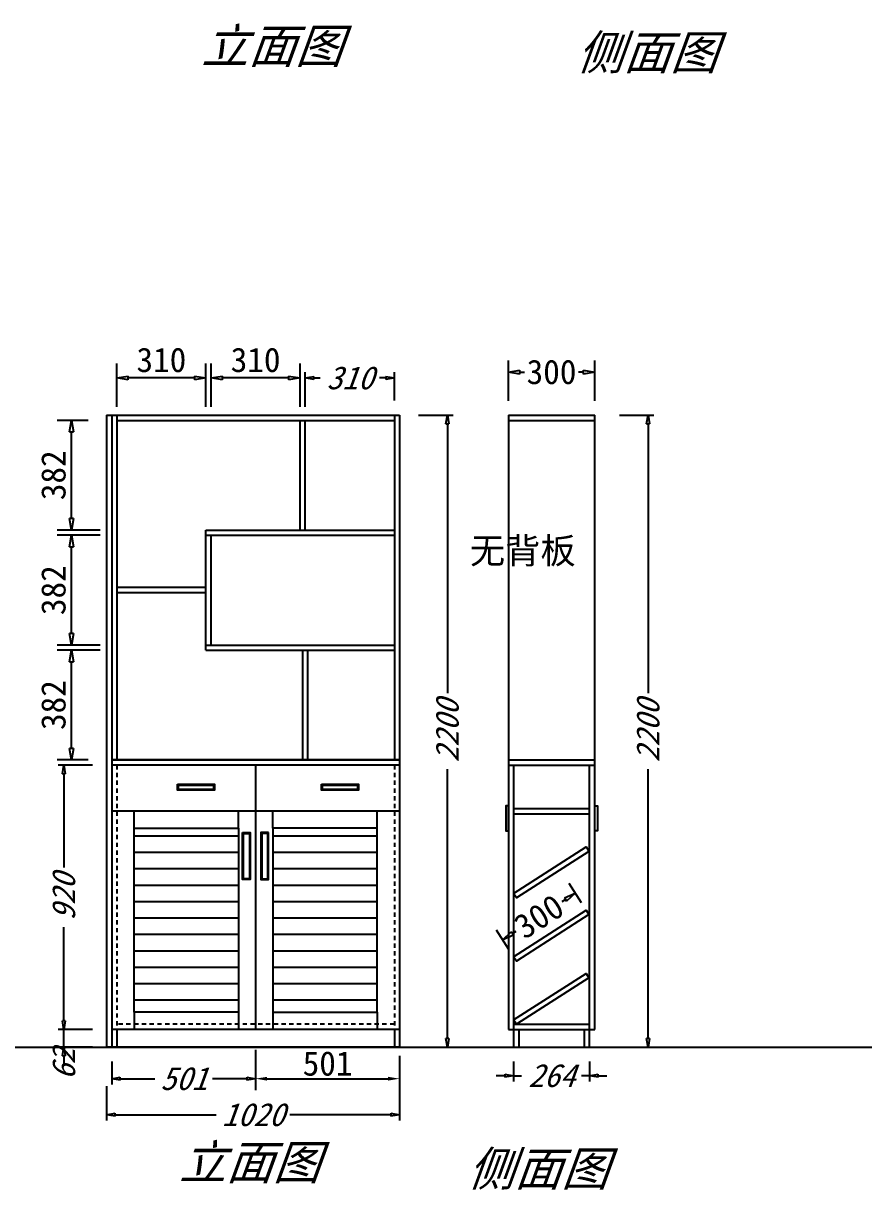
# Model space of a CAD drawing. Header units: millimetres. Extents: x 366509 to 398313, y -1245498 to -1202747.
# Drawn here: x 373440 to 376365, y -1233268 to -1229208 of the extents above; entities that cross this region are included whole.
import ezdxf

# ---------------------------------------------------------------- set-up
doc = ezdxf.new("R2010")
doc.units = ezdxf.units.MM
doc.header["$LTSCALE"] = 20
doc.linetypes.add('JIS_02_0.7', pattern=[1.35, 0.75, -0.6])
doc.layers.get('Defpoints').update_dxf_attribs({"color": 250})
doc.styles.get("Standard").update_dxf_attribs({"font": 'SimSun.ttf', "height": 85})
doc.styles.add('汉字', font='SimSun.ttf', dxfattribs={"oblique": 20, "height": 80})
doc.dimstyles.new('200', dxfattribs={"dimtxt": 90, "dimasz": 40, "dimexe": 50, "dimexo": 100, "dimgap": 20, "dimtad": 1, "dimdec": 0, "dimtxsty": 'Standard', "dimblk": 'CLOSEDBLANK', "dimcen": 100, "dimdle": 50, "dimclrd": 256, "dimclre": 256, "dimclrt": 256, "dimadec": 0, "dimazin": 0, "dimtfac": 1, "dimtdec": 0, "dimtmove": 2, "dimatfit": 3, "dimldrblk": 'CLOSEDBLANK', "dimfxl": 100, "dimfxlon": 1, "dimlwd": 25, "dimlwe": 25, "dimarcsym": 0})
doc.dimstyles.new('ISO-25', dxfattribs={"dimtxt": 2.5, "dimasz": 2.5, "dimexe": 1.25, "dimexo": 0.625, "dimtad": 1, "dimtxsty": 'Standard', "dimcen": 2.5, "dimadec": 0, "dimazin": 0, "dimtfac": 1, "dimtmove": 0, "dimatfit": 3, "dimfxl": 1, "dimarcsym": 0})
doc.dimstyles.get("Standard").update_dxf_attribs({"dimtxt": 0.18, "dimasz": 0.18, "dimexe": 0.18, "dimexo": 0.0625, "dimgap": 0.09, "dimtad": 0, "dimtih": 1, "dimtoh": 1, "dimdec": 4, "dimzin": 0, "dimdsep": 46, "dimtxsty": 'Standard', "dimcen": 0.09, "dimadec": 0, "dimazin": 0, "dimtfac": 1, "dimtdec": 4, "dimtofl": 0, "dimtmove": 0, "dimatfit": 3, "dimfxl": 1, "dimtolj": 1, "dimtzin": 0, "dimarcsym": 0})
doc.dimstyles.new('周文晶', dxfattribs={"dimtxt": 70, "dimasz": 40, "dimexe": 40, "dimexo": 30, "dimgap": 10, "dimtad": 0, "dimdec": 0, "dimtxsty": 'Standard', "dimblk": 'CLOSEDBLANK', "dimcen": 200, "dimclrd": 256, "dimclre": 256, "dimadec": 0, "dimazin": 0, "dimtfac": 1, "dimtdec": 0, "dimtmove": 0, "dimatfit": 3, "dimldrblk": 'CLOSEDBLANK', "dimfxl": 100, "dimfxlon": 1, "dimarcsym": 0})

# ---------------------------------------------------------------- blocks, each defined once
blk = doc.blocks.new('_ClosedBlank')
at = {"color": 0, "linetype": 'ByBlock', "lineweight": -2}
for p, q in [((-1, 0.17), (0, 0)), ((-1, 0.17), (-1, -0.17)), ((0, 0), (-1, -0.17))]:
    blk.add_line(p, q, dxfattribs=at)
blk = doc.blocks.new('*D1242')
at = {"lineweight": 25, "transparency": 16777216}
for p, q in [((375146.1, -1232822.3), (375146.1, -1232891.3)), ((375410.5, -1232822.3), (375410.5, -1232891.3)), ((375116.1, -1232871.3), (375086.1, -1232871.3)), ((375146.1, -1232871.3), (375173.7, -1232871.3)), ((375410.5, -1232871.3), (375382.9, -1232871.3)), ((375440.5, -1232871.3), (375470.5, -1232871.3))]:
    blk.add_line(p, q, dxfattribs=at)
at = {"layer": 'Defpoints', "color": 0, "transparency": 16777216}
for p in [(375146.1, -1232772.3), (375410.5, -1232772.3), (375410.5, -1232871.3)]:
    blk.add_point(p, dxfattribs=at)
at = {"lineweight": 25, "transparency": 16777216, "xscale": 30, "yscale": 30, "zscale": 30}
blk.add_blockref('_ClosedBlank', (375146.1, -1232871.3), dxfattribs=at)
at = {"lineweight": 25, "transparency": 16777216, "xscale": 30, "yscale": 30, "zscale": 30, "rotation": 180}
blk.add_blockref('_ClosedBlank', (375410.5, -1232871.3), dxfattribs=at)
at = {"lineweight": -3, "transparency": 16777216, "insert": (375278.3, -1232871.3), "char_height": 80, "attachment_point": 5, "style": '汉字'}
blk.add_mtext('264', dxfattribs=at)
blk = doc.blocks.new('*D1243')
at = {"lineweight": 25, "transparency": 16777216}
for p, q in [((375514.4, -1230572.3), (375634.4, -1230572.3)), ((375614.4, -1230602.3), (375614.4, -1231540.1)), ((375614.4, -1232742.3), (375614.4, -1231804.4)), ((375514.4, -1232772.3), (375634.4, -1232772.3))]:
    blk.add_line(p, q, dxfattribs=at)
at = {"layer": 'Defpoints', "color": 0, "transparency": 16777216}
for p in [(375428.5, -1230572.3), (375428.5, -1232772.3), (375614.4, -1232772.3)]:
    blk.add_point(p, dxfattribs=at)
at = {"lineweight": 25, "transparency": 16777216, "xscale": 30, "yscale": 30, "zscale": 30}
for p, rotation in [((375614.4, -1230572.3), 90), ((375614.4, -1232772.3), 270)]:
    blk.add_blockref('_ClosedBlank', p, dxfattribs=dict(at, rotation=rotation))
at = {"lineweight": -3, "transparency": 16777216, "insert": (375614.4, -1231672.3), "char_height": 80, "attachment_point": 5, "rotation": 90, "style": '汉字'}
blk.add_mtext('2200', dxfattribs=at)
blk = doc.blocks.new('*D1232')
at = {"lineweight": -2, "transparency": 16777216}
for p, q in [((375382.5, -1232270), (375339.2, -1232202.5)), ((375327.1, -1232257.7), (375313.7, -1232266.3)), ((375129.9, -1232431.9), (375086.6, -1232364.3)), ((375141.9, -1232376.4), (375155.3, -1232367.8))]:
    blk.add_line(p, q, dxfattribs=at)
at = {"layer": 'Defpoints', "color": 0, "transparency": 16777216}
for p in [(375360.8, -1232236.1), (375398.7, -1232295.3), (375146.1, -1232457.1)]:
    blk.add_point(p, dxfattribs=at)
at = {"lineweight": -2, "transparency": 16777216, "xscale": 40, "yscale": 40, "zscale": 40}
for p, rotation in [((375360.8, -1232236.1), 32.65196531533646), ((375108.2, -1232398), 212.6519653153365)]:
    blk.add_blockref('_ClosedBlank', p, dxfattribs=dict(at, rotation=rotation))
at = {"color": 0, "transparency": 16777216, "insert": (375234.5, -1232317.1), "char_height": 85, "attachment_point": 5, "rotation": 32.652}
blk.add_mtext('300', dxfattribs=at)
blk = doc.blocks.new('*D1233')
at = {"lineweight": -2, "transparency": 16777216}
for p, q in [((375128.1, -1230522.1), (375128.1, -1230382.1)), ((375428.5, -1230522.1), (375428.5, -1230382.1)), ((375168.1, -1230422.1), (375184.2, -1230422.1)), ((375388.5, -1230422.1), (375372.3, -1230422.1))]:
    blk.add_line(p, q, dxfattribs=at)
at = {"layer": 'Defpoints', "color": 0, "transparency": 16777216}
for p in [(375428.5, -1230422.1), (375128.1, -1230572.5), (375428.5, -1230572.5)]:
    blk.add_point(p, dxfattribs=at)
at = {"lineweight": -2, "transparency": 16777216, "xscale": 40, "yscale": 40, "zscale": 40, "rotation": 180}
blk.add_blockref('_ClosedBlank', (375128.1, -1230422.1), dxfattribs=at)
at = {"lineweight": -2, "transparency": 16777216, "xscale": 40, "yscale": 40, "zscale": 40}
blk.add_blockref('_ClosedBlank', (375428.5, -1230422.1), dxfattribs=at)
at = {"color": 0, "transparency": 16777216, "insert": (375278.3, -1230422.1), "char_height": 85, "attachment_point": 5}
blk.add_mtext('300', dxfattribs=at)
blk = doc.blocks.new('*D1278')
at = {"lineweight": 25, "transparency": 16777216}
for p, q in [((373580.9, -1232680.3), (373580.9, -1232650.3)), ((373680.9, -1232710.3), (373560.9, -1232710.3)), ((373580.9, -1232772.3), (373580.9, -1232710.3)), ((373680.9, -1232772.3), (373560.9, -1232772.3)), ((373580.9, -1232802.3), (373580.9, -1232832.3))]:
    blk.add_line(p, q, dxfattribs=at)
at = {"layer": 'Defpoints', "color": 0, "transparency": 16777216}
for p in [(373580.9, -1232710.3), (373765.3, -1232710.3), (373747.3, -1232772.3)]:
    blk.add_point(p, dxfattribs=at)
at = {"lineweight": 25, "transparency": 16777216, "xscale": 30, "yscale": 30, "zscale": 30}
for p, rotation in [((373580.9, -1232710.3), 270), ((373580.9, -1232772.3), 90)]:
    blk.add_blockref('_ClosedBlank', p, dxfattribs=dict(at, rotation=rotation))
at = {"lineweight": -3, "transparency": 16777216, "insert": (373580.9, -1232832.3), "char_height": 80, "attachment_point": 5, "rotation": 90, "style": '汉字'}
blk.add_mtext('62', dxfattribs=at)
blk = doc.blocks.new('*D1279')
at = {"lineweight": 25, "transparency": 16777216}
for p, q in [((373680.9, -1231790.3), (373560.9, -1231790.3)), ((373580.9, -1231820.3), (373580.9, -1232146.1)), ((373580.9, -1232680.3), (373580.9, -1232354.4)), ((373680.9, -1232710.3), (373560.9, -1232710.3))]:
    blk.add_line(p, q, dxfattribs=at)
at = {"layer": 'Defpoints', "color": 0, "transparency": 16777216}
for p in [(373580.9, -1231790.3), (373765.3, -1231790.3), (373765.3, -1232710.3)]:
    blk.add_point(p, dxfattribs=at)
at = {"lineweight": 25, "transparency": 16777216, "xscale": 30, "yscale": 30, "zscale": 30}
for p, rotation in [((373580.9, -1231790.3), 90), ((373580.9, -1232710.3), 270)]:
    blk.add_blockref('_ClosedBlank', p, dxfattribs=dict(at, rotation=rotation))
at = {"lineweight": -3, "transparency": 16777216, "insert": (373580.9, -1232250.3), "char_height": 80, "attachment_point": 5, "rotation": 90, "style": '汉字'}
blk.add_mtext('920', dxfattribs=at)
blk = doc.blocks.new('*D1280')
at = {"lineweight": 25, "transparency": 16777216}
for p, q in [((374421.3, -1230542.7), (374421.3, -1230422.7)), ((374451.3, -1230442.7), (374473, -1230442.7)), ((374701.3, -1230442.7), (374679.6, -1230442.7)), ((374731.3, -1230521.4), (374731.3, -1230422.7))]:
    blk.add_line(p, q, dxfattribs=at)
at = {"layer": 'Defpoints', "color": 0, "transparency": 16777216}
for p in [(374731.3, -1230442.7), (374731.3, -1230571.4), (374421.3, -1230972.3)]:
    blk.add_point(p, dxfattribs=at)
at = {"lineweight": 25, "transparency": 16777216, "xscale": 30, "yscale": 30, "zscale": 30, "rotation": 180}
blk.add_blockref('_ClosedBlank', (374421.3, -1230442.7), dxfattribs=at)
at = {"lineweight": 25, "transparency": 16777216, "xscale": 30, "yscale": 30, "zscale": 30}
blk.add_blockref('_ClosedBlank', (374731.3, -1230442.7), dxfattribs=at)
at = {"lineweight": -3, "transparency": 16777216, "insert": (374576.3, -1230442.7), "char_height": 80, "attachment_point": 5, "style": '汉字'}
blk.add_mtext('310', dxfattribs=at)
blk = doc.blocks.new('*D1281')
at = {"lineweight": 25, "transparency": 16777216}
for p, q in [((373729.3, -1232907.4), (373729.3, -1233027.4)), ((374749.3, -1232907.4), (374749.3, -1233027.4)), ((373759.3, -1233007.4), (374110.7, -1233007.4)), ((374719.3, -1233007.4), (374367.9, -1233007.4))]:
    blk.add_line(p, q, dxfattribs=at)
at = {"layer": 'Defpoints', "color": 0, "transparency": 16777216}
for p in [(373729.3, -1232772.3), (374749.3, -1232772.3), (374749.3, -1233007.4)]:
    blk.add_point(p, dxfattribs=at)
at = {"lineweight": 25, "transparency": 16777216, "xscale": 30, "yscale": 30, "zscale": 30, "rotation": 180}
blk.add_blockref('_ClosedBlank', (373729.3, -1233007.4), dxfattribs=at)
at = {"lineweight": 25, "transparency": 16777216, "xscale": 30, "yscale": 30, "zscale": 30}
blk.add_blockref('_ClosedBlank', (374749.3, -1233007.4), dxfattribs=at)
at = {"lineweight": -3, "transparency": 16777216, "insert": (374239.3, -1233007.4), "char_height": 80, "attachment_point": 5, "style": '汉字'}
blk.add_mtext('1020', dxfattribs=at)
blk = doc.blocks.new('*D1282')
at = {"lineweight": 25, "transparency": 16777216}
for p, q in [((374815.7, -1230572.3), (374935.7, -1230572.3)), ((374915.7, -1230602.3), (374915.7, -1231540.1)), ((374915.7, -1232742.3), (374915.7, -1231804.4)), ((374815.7, -1232772.3), (374935.7, -1232772.3))]:
    blk.add_line(p, q, dxfattribs=at)
at = {"layer": 'Defpoints', "color": 0, "transparency": 16777216}
for p in [(374749.3, -1230572.3), (374731.3, -1232772.3), (374915.7, -1232772.3)]:
    blk.add_point(p, dxfattribs=at)
at = {"lineweight": 25, "transparency": 16777216, "xscale": 30, "yscale": 30, "zscale": 30}
for p, rotation in [((374915.7, -1230572.3), 90), ((374915.7, -1232772.3), 270)]:
    blk.add_blockref('_ClosedBlank', p, dxfattribs=dict(at, rotation=rotation))
at = {"lineweight": -3, "transparency": 16777216, "insert": (374915.7, -1231672.3), "char_height": 80, "attachment_point": 5, "rotation": 90, "style": '汉字'}
blk.add_mtext('2200', dxfattribs=at)
blk = doc.blocks.new('*D1283')
at = {"lineweight": 25, "transparency": 16777216}
for p, q in [((374248.3, -1232781.8), (374248.3, -1232901.8)), ((373747.3, -1232822.3), (373747.3, -1232901.8)), ((373777.3, -1232881.8), (373897.4, -1232881.8)), ((374218.3, -1232881.8), (374098.2, -1232881.8))]:
    blk.add_line(p, q, dxfattribs=at)
at = {"layer": 'Defpoints', "color": 0, "transparency": 16777216}
for p in [(374248.3, -1232710.3), (373747.3, -1232772.3), (373747.3, -1232881.8)]:
    blk.add_point(p, dxfattribs=at)
at = {"lineweight": 25, "transparency": 16777216, "xscale": 30, "yscale": 30, "zscale": 30, "rotation": 180}
blk.add_blockref('_ClosedBlank', (373747.3, -1232881.8), dxfattribs=at)
at = {"lineweight": 25, "transparency": 16777216, "xscale": 30, "yscale": 30, "zscale": 30}
blk.add_blockref('_ClosedBlank', (374248.3, -1232881.8), dxfattribs=at)
at = {"lineweight": -3, "transparency": 16777216, "insert": (373997.8, -1232881.8), "char_height": 80, "attachment_point": 5, "style": '汉字'}
blk.add_mtext('501', dxfattribs=at)
blk = doc.blocks.new('*D1284')
at = {"lineweight": 25, "transparency": 16777216}
for p, q in [((374093.3, -1230542.7), (374093.3, -1230392.7)), ((374403.3, -1230542.7), (374403.3, -1230392.7)), ((374363.3, -1230442.7), (374133.3, -1230442.7))]:
    blk.add_line(p, q, dxfattribs=at)
at = {"layer": 'Defpoints', "color": 0, "transparency": 16777216}
for p in [(374093.3, -1230442.7), (374403.3, -1230972.3), (374093.3, -1230990.3)]:
    blk.add_point(p, dxfattribs=at)
at = {"lineweight": 25, "transparency": 16777216, "xscale": 40, "yscale": 40, "zscale": 40, "rotation": 180}
blk.add_blockref('_ClosedBlank', (374093.3, -1230442.7), dxfattribs=at)
at = {"lineweight": 25, "transparency": 16777216, "xscale": 40, "yscale": 40, "zscale": 40}
blk.add_blockref('_ClosedBlank', (374403.3, -1230442.7), dxfattribs=at)
at = {"lineweight": -3, "transparency": 16777216, "insert": (374248.3, -1230380.2), "char_height": 85, "attachment_point": 5}
blk.add_mtext('310', dxfattribs=at)
blk = doc.blocks.new('*D1285')
at = {"lineweight": 25, "transparency": 16777216}
for p, q in [((373765.3, -1230542.7), (373765.3, -1230392.7)), ((374075.3, -1230542.7), (374075.3, -1230392.7)), ((374035.3, -1230442.7), (373805.3, -1230442.7))]:
    blk.add_line(p, q, dxfattribs=at)
at = {"layer": 'Defpoints', "color": 0, "transparency": 16777216}
for p in [(373765.3, -1230442.7), (374075.3, -1230972.3), (373765.3, -1231652.2)]:
    blk.add_point(p, dxfattribs=at)
at = {"lineweight": 25, "transparency": 16777216, "xscale": 40, "yscale": 40, "zscale": 40, "rotation": 180}
blk.add_blockref('_ClosedBlank', (373765.3, -1230442.7), dxfattribs=at)
at = {"lineweight": 25, "transparency": 16777216, "xscale": 40, "yscale": 40, "zscale": 40}
blk.add_blockref('_ClosedBlank', (374075.3, -1230442.7), dxfattribs=at)
at = {"lineweight": -3, "transparency": 16777216, "insert": (373920.3, -1230380.2), "char_height": 85, "attachment_point": 5}
blk.add_mtext('310', dxfattribs=at)
blk = doc.blocks.new('*D1286')
at = {"lineweight": 25, "transparency": 16777216}
for p, q in [((373707.5, -1231390.3), (373557.5, -1231390.3)), ((373607.5, -1231732.3), (373607.5, -1231430.3)), ((373665.3, -1231772.3), (373557.5, -1231772.3))]:
    blk.add_line(p, q, dxfattribs=at)
at = {"layer": 'Defpoints', "color": 0, "transparency": 16777216}
for p in [(373607.5, -1231390.3), (374075.3, -1231390.3), (373765.3, -1231772.3)]:
    blk.add_point(p, dxfattribs=at)
at = {"lineweight": 25, "transparency": 16777216, "xscale": 40, "yscale": 40, "zscale": 40}
for p, rotation in [((373607.5, -1231390.3), 90), ((373607.5, -1231772.3), 270)]:
    blk.add_blockref('_ClosedBlank', p, dxfattribs=dict(at, rotation=rotation))
at = {"lineweight": -3, "transparency": 16777216, "insert": (373545, -1231581.3), "char_height": 85, "attachment_point": 5, "rotation": 90}
blk.add_mtext('382', dxfattribs=at)
blk = doc.blocks.new('*D1288')
at = {"lineweight": 25, "transparency": 16777216}
for p, q in [((373707.5, -1230990.3), (373557.5, -1230990.3)), ((373607.5, -1231332.3), (373607.5, -1231030.3)), ((373707.5, -1231372.3), (373557.5, -1231372.3))]:
    blk.add_line(p, q, dxfattribs=at)
at = {"layer": 'Defpoints', "color": 0, "transparency": 16777216}
for p in [(373607.5, -1230990.3), (374075.3, -1230990.3), (374075.3, -1231372.3)]:
    blk.add_point(p, dxfattribs=at)
at = {"lineweight": 25, "transparency": 16777216, "xscale": 40, "yscale": 40, "zscale": 40}
for p, rotation in [((373607.5, -1230990.3), 90), ((373607.5, -1231372.3), 270)]:
    blk.add_blockref('_ClosedBlank', p, dxfattribs=dict(at, rotation=rotation))
at = {"lineweight": -3, "transparency": 16777216, "insert": (373545, -1231181.3), "char_height": 85, "attachment_point": 5, "rotation": 90}
blk.add_mtext('382', dxfattribs=at)
blk = doc.blocks.new('*D1289')
at = {"lineweight": 25, "transparency": 16777216}
for p, q in [((373665.3, -1230590.3), (373557.5, -1230590.3)), ((373607.5, -1230932.3), (373607.5, -1230630.3)), ((373707.5, -1230972.3), (373557.5, -1230972.3))]:
    blk.add_line(p, q, dxfattribs=at)
at = {"layer": 'Defpoints', "color": 0, "transparency": 16777216}
for p in [(373607.5, -1230590.3), (373765.3, -1230590.3), (374075.3, -1230972.3)]:
    blk.add_point(p, dxfattribs=at)
at = {"lineweight": 25, "transparency": 16777216, "xscale": 40, "yscale": 40, "zscale": 40}
for p, rotation in [((373607.5, -1230590.3), 90), ((373607.5, -1230972.3), 270)]:
    blk.add_blockref('_ClosedBlank', p, dxfattribs=dict(at, rotation=rotation))
at = {"lineweight": -3, "transparency": 16777216, "insert": (373545, -1230781.3), "char_height": 85, "attachment_point": 5, "rotation": 90}
blk.add_mtext('382', dxfattribs=at)
blk = doc.blocks.new('*D1287')
at = {"color": 0, "lineweight": -2, "transparency": 16777216}
for p, q in [((374248.3, -1232781.8), (374248.3, -1232921.8)), ((374749.3, -1232802.3), (374749.3, -1232921.8)), ((374288.3, -1232881.8), (374709.3, -1232881.8))]:
    blk.add_line(p, q, dxfattribs=at)
at = {"color": 0, "transparency": 16777216}
for points in [[(374288.3, -1232875.2), (374288.3, -1232888.5), (374248.3, -1232881.8)], [(374709.3, -1232875.2), (374709.3, -1232888.5), (374749.3, -1232881.8)]]:
    blk.add_solid(points, dxfattribs=at)
at = {"layer": 'Defpoints', "color": 0, "transparency": 16777216}
for p in [(374248.3, -1232710.3), (374749.3, -1232772.3), (374749.3, -1232881.8)]:
    blk.add_point(p, dxfattribs=at)
at = {"color": 0, "lineweight": -3, "transparency": 16777216, "insert": (374498.8, -1232829.3), "char_height": 85, "attachment_point": 5}
blk.add_mtext('501', dxfattribs=at)

msp = doc.modelspace()

# ---------------------------------------------------------------- hatches: boundary and pattern name
at = {"lineweight": -3}
h = msp.add_hatch(dxfattribs=at)
h.set_pattern_fill('LINE', color=250, scale=18, style=0)
h.set_pattern_definition([(0, (252828.58, -1224721.09), (0, 57.15), [])])
h.paths.add_polyline_path([(374671.305, -1232010.294), (374308.305, -1232010.294), (374308.305, -1232650.294), (374671.305, -1232650.294)])
h.paths.add_polyline_path([(373825.305, -1232010.294), (373825.305, -1232650.294), (374188.305, -1232650.294), (374188.305, -1232010.294)])

# ---------------------------------------------------------------- linework, layer by layer
for p, q in [((373729.305, -1230572.294), (373729.305, -1232772.294)), ((373729.305, -1230572.294), (374749.305, -1230572.294)), ((373747.305, -1230572.294), (373747.305, -1232772.294)), ((373765.305, -1230572.294), (373765.305, -1231772.294)), ((373765.305, -1230590.294), (374731.305, -1230590.294)), ((374403.305, -1230972.294), (374403.305, -1230590.294)), ((374421.305, -1230972.294), (374421.305, -1230590.294)), ((374731.305, -1230572.294), (374731.305, -1231772.294)), ((374749.305, -1230572.294), (374749.305, -1232772.294)), ((375128.097, -1230572.294), (375428.484, -1230572.294)), ((375128.097, -1230572.294), (375128.097, -1232710.294)), ((375128.097, -1230590.294), (375428.484, -1230590.294)), ((375428.484, -1232710.294), (375428.484, -1230572.294)), ((374075.305, -1231390.294), (374075.305, -1230972.294)), ((374075.305, -1230972.294), (374731.305, -1230972.294)), ((374075.305, -1230990.294), (374731.305, -1230990.294)), ((374093.305, -1231372.294), (374093.305, -1230990.294)), ((374075.305, -1231172.294), (373765.305, -1231172.294)), ((374075.305, -1231190.294), (373765.305, -1231190.294)), ((374075.305, -1231372.294), (374731.305, -1231372.294)), ((374075.305, -1231390.294), (374731.305, -1231390.294)), ((374412.305, -1231772.294), (374412.305, -1231390.294)), ((374430.305, -1231772.294), (374430.305, -1231390.294)), ((374749.305, -1231772.294), (373747.305, -1231772.294)), ((373747.305, -1231772.294), (374749.305, -1231772.294)), ((375128.097, -1231772.294), (375428.484, -1231772.294)), ((374749.305, -1231790.294), (373747.305, -1231790.294)), ((374248.305, -1231790.294), (374248.305, -1232710.294)), ((375128.097, -1231790.294), (375428.484, -1231790.294)), ((375146.097, -1231790.294), (375146.097, -1232772.294)), ((375410.484, -1232772.294), (375410.484, -1231790.294)), ((375146.097, -1231941.294), (375410.484, -1231941.294)), ((374749.305, -1231950.294), (373747.305, -1231950.294)), ((373825.305, -1232010.294), (373825.305, -1231950.294)), ((374188.305, -1232010.294), (374188.305, -1231950.294)), ((374308.305, -1232010.294), (374308.305, -1231950.294)), ((374671.305, -1232010.294), (374671.305, -1231950.294)), ((375146.097, -1231959.294), (375410.484, -1231959.294)), ((373825.305, -1232650.294), (373825.305, -1232710.294)), ((374188.305, -1232650.294), (374188.305, -1232710.294)), ((374308.305, -1232650.294), (374308.305, -1232710.294)), ((374671.305, -1232650.294), (374671.305, -1232710.294)), ((374749.305, -1232710.294), (373747.305, -1232710.294)), ((374731.305, -1232710.294), (374731.305, -1232772.294)), ((375128.097, -1232710.294), (375428.484, -1232710.294)), ((375146.097, -1232692.294), (375410.484, -1232692.294)), ((375164.097, -1232710.294), (375164.097, -1232772.294)), ((375392.484, -1232772.294), (375392.484, -1232710.294)), ((374749.305, -1232772.294), (373747.305, -1232772.294)), ((375146.097, -1232772.294), (375410.484, -1232772.294))]:
    msp.add_line(p, q, dxfattribs=at)
at = {"color": 250, "linetype": 'JIS_02_0.7', "lineweight": -3}
for p, q in [((373765.305, -1231790.294), (373765.305, -1232710.294)), ((374731.305, -1231790.294), (374731.305, -1232710.294)), ((374731.305, -1232692.294), (373765.305, -1232692.294))]:
    msp.add_line(p, q, dxfattribs=at)
for p, q in [((373765.305, -1232710.294), (373765.305, -1232772.294)), ((366509.141, -1232772.294), (398312.891, -1232772.294)), ((373747.305, -1232772.294), (373729.305, -1232772.294))]:
    msp.add_line(p, q)
for points in [[(373976.883, -1231856.883), (374105.266, -1231856.883), (374105.266, -1231877.688), (373976.883, -1231877.688)], [(373979.883, -1231859.883), (374102.266, -1231859.883), (374102.266, -1231874.688), (373979.883, -1231874.688)], [(374477.883, -1231856.883), (374606.266, -1231856.883), (374606.266, -1231877.688), (374477.883, -1231877.688)], [(374480.883, -1231859.883), (374603.266, -1231859.883), (374603.266, -1231874.688), (374480.883, -1231874.688)], [(375128.097, -1231931.925), (375118.768, -1231931.925), (375118.768, -1232019.503), (375128.097, -1232019.503)], [(375428.484, -1231931.925), (375437.814, -1231931.925), (375437.814, -1232019.503), (375428.484, -1232019.503)]]:
    msp.add_lwpolyline(points, close=True)
at = {"lineweight": -3}
for points in [[(373825.305, -1232010.294), (374188.305, -1232010.294), (374188.305, -1232650.294), (373825.305, -1232650.294)], [(374203.009, -1232025.114), (374229.576, -1232025.114), (374229.576, -1232188.626), (374203.009, -1232188.626)], [(374293.6, -1232025.114), (374267.033, -1232025.114), (374267.033, -1232188.626), (374293.6, -1232188.626)], [(374671.305, -1232010.294), (374308.305, -1232010.294), (374308.305, -1232650.294), (374671.305, -1232650.294)], [(374206.009, -1232028.114), (374226.576, -1232028.114), (374226.576, -1232185.626), (374206.009, -1232185.626)], [(374290.6, -1232028.114), (374270.033, -1232028.114), (374270.033, -1232185.626), (374290.6, -1232185.626)]]:
    msp.add_lwpolyline(points, close=True, dxfattribs=at)
for points in [[(375146.097, -1232237.138), (375398.686, -1232075.278), (375408.398, -1232090.433), (375155.808, -1232252.294), (375146.097, -1232237.138)], [(375146.097, -1232457.138), (375398.686, -1232295.278), (375408.398, -1232310.433), (375155.808, -1232472.294), (375146.097, -1232457.138)], [(375146.097, -1232677.138), (375398.686, -1232515.278), (375408.398, -1232530.433), (375155.808, -1232692.294), (375146.097, -1232677.138)]]:
    msp.add_lwpolyline(points)

# ---------------------------------------------------------------- texts
at = {"color": 0, "char_height": 120, "width": 1293.93172, "attachment_point": 1, "style": '汉字'}
for s, insert in [('立面图', (374059.338, -1229226.649)), ('侧面图', (375364.393, -1229249.275)), ('立面图', (373981.838, -1233112.392)), ('侧面图', (374985.331, -1233135.017))]:
    msp.add_mtext(s, dxfattribs=dict(at, insert=insert))
at = {"lineweight": -3, "insert": (374994.163, -1230998.915), "char_height": 90, "width": 545.64139, "attachment_point": 1}
msp.add_mtext('无背板', dxfattribs=at)

# ---------------------------------------------------------------- dimensions: what is measured, and where the dimension line sits
at = {"lineweight": -3}
for base, p1, p2, picture, middle in [((373765.305, -1230442.687), (374075.305, -1230972.294), (373765.305, -1231652.223), '*D1285', (373920.305, -1230380.187)), ((374093.305, -1230442.687), (374403.305, -1230972.294), (374093.305, -1230990.294), '*D1284', (374248.305, -1230380.187))]:
    dim = msp.add_linear_dim(base=base, p1=p1, p2=p2, dimstyle='200', dxfattribs=at)
    dim.commit()
    dim.dimension.update_dxf_attribs({"geometry": picture, "text_midpoint": middle})
for base, p1, p2, dimstyle, override, picture, middle in [((374731.305, -1230442.687), (374421.305, -1230972.294), (374731.305, -1230571.358), 'Standard', {"dimtxt": 80, "dimasz": 30, "dimexe": 20, "dimexo": 50, "dimgap": 10, "dimtih": 0, "dimtoh": 0, "dimdec": 0, "dimzin": 8, "dimtxsty": '汉字', "dimblk": 'ClosedBlank', "dimcen": 2.5, "dimclrd": 256, "dimclre": 256, "dimclrt": 256, "dimtdec": 0, "dimtofl": 1, "dimtmove": 1, "dimldrblk": 'ClosedBlank', "dimfxl": 100, "dimfxlon": 1, "dimtolj": 0, "dimtzin": 8, "dimlwd": 25, "dimlwe": 25, "dimarcsym": 1}, '*D1280', (374576.305, -1230442.687)), ((374749.305, -1232881.838), (374248.305, -1232710.294), (374749.305, -1232772.294), 'ISO-25', {"dimtxt": 70, "dimasz": 40, "dimexe": 40, "dimexo": 30, "dimgap": 10, "dimfxl": 100, "dimfxlon": 1}, '*D1287', (374498.805, -1232829.338)), ((374749.305, -1233007.396), (373729.305, -1232772.294), (374749.305, -1232772.294), 'Standard', {"dimtxt": 80, "dimasz": 30, "dimexe": 20, "dimexo": 50, "dimgap": 10, "dimtih": 0, "dimtoh": 0, "dimdec": 0, "dimzin": 8, "dimtxsty": '汉字', "dimblk": 'ClosedBlank', "dimcen": 2.5, "dimclrd": 256, "dimclre": 256, "dimclrt": 256, "dimtdec": 0, "dimtofl": 1, "dimtmove": 1, "dimldrblk": 'ClosedBlank', "dimfxl": 100, "dimfxlon": 1, "dimtolj": 0, "dimtzin": 8, "dimlwd": 25, "dimlwe": 25, "dimarcsym": 1}, '*D1281', (374239.305, -1233007.396)), ((375410.484, -1232871.323), (375146.097, -1232772.294), (375410.484, -1232772.294), 'Standard', {"dimtxt": 80, "dimasz": 30, "dimexe": 20, "dimexo": 50, "dimgap": 10, "dimtih": 0, "dimtoh": 0, "dimdec": 0, "dimzin": 8, "dimtxsty": '汉字', "dimblk": 'ClosedBlank', "dimcen": 2.5, "dimclrd": 256, "dimclre": 256, "dimclrt": 256, "dimtdec": 0, "dimtofl": 1, "dimtmove": 1, "dimldrblk": 'ClosedBlank', "dimfxl": 100, "dimfxlon": 1, "dimtolj": 0, "dimtzin": 8, "dimlwd": 25, "dimlwe": 25, "dimarcsym": 1}, '*D1242', (375278.291, -1232871.323))]:
    dim = msp.add_linear_dim(base=base, p1=p1, p2=p2, dimstyle=dimstyle, override=override, dxfattribs=at)
    dim.commit()
    dim.dimension.update_dxf_attribs({"geometry": picture, "text_midpoint": middle})
dim = msp.add_linear_dim(base=(375428.484, -1230422.141), p1=(375128.097, -1230572.52), p2=(375428.484, -1230572.52), dimstyle='周文晶')
dim.commit()
dim.dimension.update_dxf_attribs({"geometry": '*D1233', "text_midpoint": (375278.291, -1230422.141)})
for base, p1, p2, picture, middle in [((373607.502, -1230590.294), (374075.305, -1230972.294), (373765.305, -1230590.294), '*D1289', (373545.002, -1230781.294)), ((373607.502, -1230990.294), (374075.305, -1231372.294), (374075.305, -1230990.294), '*D1288', (373545.002, -1231181.294)), ((373607.502, -1231390.294), (373765.305, -1231772.294), (374075.305, -1231390.294), '*D1286', (373545.002, -1231581.294))]:
    dim = msp.add_linear_dim(base=base, p1=p1, p2=p2, angle=90, dimstyle='200', dxfattribs=at)
    dim.commit()
    dim.dimension.update_dxf_attribs({"geometry": picture, "text_midpoint": middle})
for base, p1, p2, angle, picture, middle in [((374915.668, -1232772.294), (374749.305, -1230572.294), (374731.305, -1232772.294), 90, '*D1282', (374915.668, -1231672.294)), ((375614.382, -1232772.294), (375428.484, -1230572.294), (375428.484, -1232772.294), 90, '*D1243', (375614.382, -1231672.294)), ((373580.942, -1231790.294), (373765.305, -1232710.294), (373765.305, -1231790.294), 270, '*D1279', (373580.942, -1232250.294)), ((373747.305, -1232881.838), (374248.305, -1232710.294), (373747.305, -1232772.294), 180, '*D1283', (373997.805, -1232881.838))]:
    dim = msp.add_linear_dim(base=base, p1=p1, p2=p2, angle=angle, dimstyle='Standard', override={"dimtxt": 80, "dimasz": 30, "dimexe": 20, "dimexo": 50, "dimgap": 10, "dimtih": 0, "dimtoh": 0, "dimdec": 0, "dimzin": 8, "dimtxsty": '汉字', "dimblk": 'ClosedBlank', "dimcen": 2.5, "dimclrd": 256, "dimclre": 256, "dimclrt": 256, "dimtdec": 0, "dimtofl": 1, "dimtmove": 1, "dimldrblk": 'ClosedBlank', "dimfxl": 100, "dimfxlon": 1, "dimtolj": 0, "dimtzin": 8, "dimlwd": 25, "dimlwe": 25, "dimarcsym": 1}, dxfattribs=at)
    dim.commit()
    dim.dimension.update_dxf_attribs({"geometry": picture, "text_midpoint": middle})
dim = msp.add_aligned_dim(p1=(375146.097, -1232457.138), p2=(375398.686, -1232295.278), distance=70.247, dimstyle='周文晶')
dim.commit()
dim.dimension.update_dxf_attribs({"geometry": '*D1232', "text_midpoint": (375234.491, -1232317.062)})
dim = msp.add_linear_dim(base=(373580.942, -1232710.294), p1=(373747.305, -1232772.294), p2=(373765.305, -1232710.294), angle=270, dimstyle='Standard', override={"dimtxt": 80, "dimasz": 30, "dimexe": 20, "dimexo": 50, "dimgap": 10, "dimtih": 0, "dimtoh": 0, "dimdec": 0, "dimzin": 8, "dimtxsty": '汉字', "dimblk": 'ClosedBlank', "dimcen": 2.5, "dimclrd": 256, "dimclre": 256, "dimclrt": 256, "dimtdec": 0, "dimtofl": 1, "dimtmove": 1, "dimldrblk": 'ClosedBlank', "dimfxl": 100, "dimfxlon": 1, "dimtolj": 0, "dimtzin": 8, "dimlwd": 25, "dimlwe": 25, "dimarcsym": 1}, dxfattribs=at)
dim.commit()
dim.dimension.update_dxf_attribs({"geometry": '*D1278', "text_midpoint": (373580.942, -1232832.294), "dimtype": 128})

doc.saveas('drawing.dxf')
